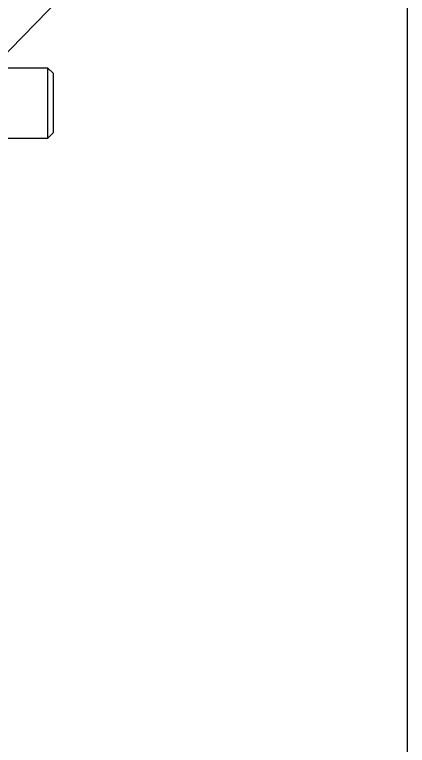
# Model space of a CAD drawing. Header units: metres. Extents: x 0 to 63075, y 0 to 44550.
# Drawn here: x 37316.7 to 37350, y 17290.1 to 17352.1 of the extents above; entities that cross this region are included whole.
import ezdxf

# ---------------------------------------------------------------- set-up
doc = ezdxf.new("R2010")
doc.units = ezdxf.units.M
doc.header["$LTSCALE"] = 75
for name, color, linetype in [('SDM', 7, 'Continuous'), ('SL1', 8, 'Continuous'), ('SL4', 4, 'Continuous')]:
    doc.layers.add(name, color=color, linetype=linetype)

# ---------------------------------------------------------------- blocks, each defined once
blk = doc.blocks.new('A$C30d4501c')
at = {"layer": 'SL1'}
blk.add_line((3444.81, 5180.003), (3444.81, 8255.003), dxfattribs=at)
blk = doc.blocks.new('A$C542b401d')
at = {"layer": 'SL4'}
for p, q in [((39.131, 1406.469), (13.71, 1432.491)), ((33.5, 1407.44), (33, 1406.94)), ((38.182, 1407.44), (33.5, 1407.44)), ((33.5, 1407.44), (33.5, 1402.921)), ((33, 1403.174), (33, 1406.94)), ((33, 1401.94), (33, 1403.174)), ((33.5, 1402.921), (33.5, 1401.44)), ((33, 1401.94), (33.5, 1401.44)), ((33.5, 1401.44), (40.535, 1401.44))]:
    blk.add_line(p, q, dxfattribs=at)

msp = doc.modelspace()

# ---------------------------------------------------------------- block references
at = {"layer": 'SDM'}
msp.add_blockref('A$C30d4501c', (33905.222, 10780.374), dxfattribs=at)
at = {"layer": 'SDM', "xscale": -1}
msp.add_blockref('A$C542b401d', (37353.032, 15940.137), dxfattribs=at)

doc.saveas('drawing.dxf')
